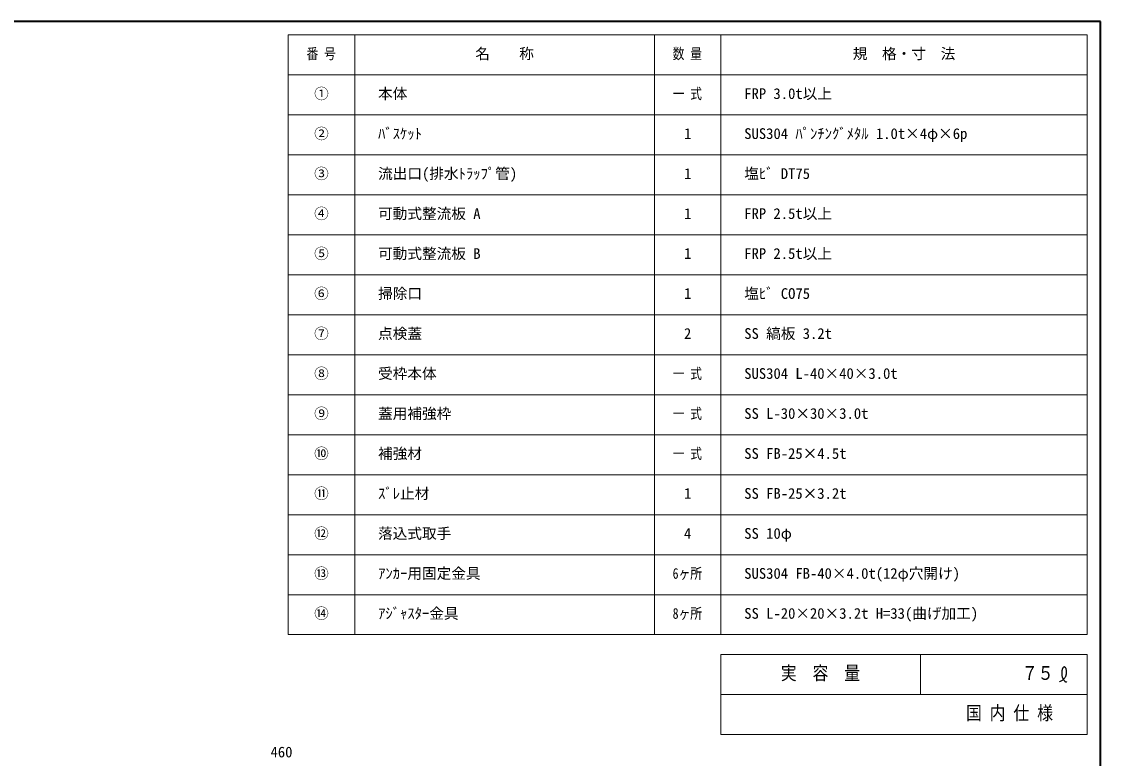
# Model space of a CAD drawing. Units: millimetres at full size, sheet at 1:8; details may follow other scales. Extents: x -1698 to 1542, y -1117 to 1131.
# Drawn here: x -79 to 1542, y 26 to 1131 of the extents above; entities that cross this region are included whole.
import ezdxf
from ezdxf.enums import TextEntityAlignment as Align

# ---------------------------------------------------------------- set-up
doc = ezdxf.new("R2010")
doc.units = ezdxf.units.MM
doc.header["$LTSCALE"] = 8
doc.layers.add('0-0_ﾚｲﾔ1', color=4, linetype='Continuous', lineweight=9)
doc.styles.add('ＭＳ ゴシック', font='')
doc.styles.get('ＭＳ ゴシック').set_extended_font_data('MS Gothic')

msp = doc.modelspace()

# ---------------------------------------------------------------- linework, layer by layer
at = {"layer": '0-0_ﾚｲﾔ1', "color": 1, "lineweight": 40}
for p, q in [((1541.589, 1131.305), (-1698.411, 1131.305)), ((1541.589, -1116.695), (1541.589, 1131.305))]:
    msp.add_line(p, q, dxfattribs=at)
at = {"layer": '0-0_ﾚｲﾔ1', "color": 3, "lineweight": 18}
for p, q in [((1521.589, 1111.305), (321.589, 1111.305)), ((321.589, 211.305), (321.589, 1111.305)), ((421.589, 211.305), (421.589, 1111.305)), ((871.589, 211.305), (871.589, 1111.305)), ((971.589, 211.305), (971.589, 1111.305)), ((1521.589, 211.305), (1521.589, 1111.305)), ((1521.589, 1051.305), (321.589, 1051.305)), ((1521.589, 991.305), (321.589, 991.305)), ((1521.589, 931.305), (321.589, 931.305)), ((1521.589, 871.305), (321.589, 871.305)), ((1521.589, 811.305), (321.589, 811.305)), ((1521.589, 751.305), (321.589, 751.305)), ((1521.589, 691.305), (321.589, 691.305)), ((1521.589, 631.305), (321.589, 631.305)), ((1521.589, 571.305), (321.589, 571.305)), ((1521.589, 511.305), (321.589, 511.305)), ((1521.589, 451.305), (321.589, 451.305)), ((1521.589, 391.305), (321.589, 391.305)), ((1521.589, 331.305), (321.589, 331.305)), ((1521.589, 271.305), (321.589, 271.305)), ((1521.589, 211.305), (321.589, 211.305)), ((1521.589, 181.305), (971.589, 181.305)), ((971.589, 61.305), (971.589, 181.305)), ((1271.589, 121.305), (1271.589, 181.305)), ((1521.589, 61.305), (1521.589, 181.305)), ((1521.589, 121.305), (971.589, 121.305)), ((1521.589, 61.305), (971.589, 61.305))]:
    msp.add_line(p, q, dxfattribs=at)
at = {"layer": '0-0_ﾚｲﾔ1', "color": 5, "lineweight": 25}
for points in [[(1480.05, 140.466), (1480.63, 140.8), (1481.627, 141.381), (1482.615, 141.976), (1483.589, 142.595), (1484.542, 143.246), (1485.47, 143.939), (1485.994, 144.364), (1486.379, 144.694), (1487.022, 145.288), (1487.632, 145.916), (1488.199, 146.579), (1488.715, 147.277), (1489.171, 148.012), (1489.405, 148.456), (1489.572, 148.818), (1489.826, 149.458), (1490.037, 150.116), (1490.207, 150.787), (1490.339, 151.467), (1490.436, 152.152), (1490.476, 152.549), (1490.507, 152.96), (1490.537, 153.668), (1490.544, 154.375), (1490.534, 155.085), (1490.513, 155.797), (1490.489, 156.515), (1490.476, 156.934), (1490.465, 157.375), (1490.436, 158.137), (1490.375, 158.893), (1490.256, 159.634), (1490.054, 160.352), (1489.743, 161.037), (1489.502, 161.417), (1489.348, 161.62), (1489.05, 161.951), (1488.718, 162.245), (1488.359, 162.488)], [(1488.359, 162.488), (1487.98, 162.666), (1487.588, 162.765), (1487.358, 162.781), (1487.169, 162.769), (1486.844, 162.698), (1486.525, 162.573), (1486.218, 162.401), (1485.926, 162.192), (1485.654, 161.954), (1485.507, 161.806), (1485.303, 161.576), (1484.996, 161.155), (1484.74, 160.709), (1484.529, 160.242), (1484.355, 159.761), (1484.213, 159.269), (1484.142, 158.981), (1484.064, 158.618), (1483.953, 157.991), (1483.866, 157.36), (1483.796, 156.727), (1483.738, 156.091), (1483.686, 155.453), (1483.655, 155.083), (1483.618, 154.641), (1483.555, 153.878), (1483.502, 153.116), (1483.471, 152.355), (1483.47, 151.596), (1483.511, 150.841), (1483.558, 150.405), (1483.614, 150.027), (1483.743, 149.38), (1483.908, 148.738), (1484.105, 148.103), (1484.329, 147.477), (1484.576, 146.86), (1484.727, 146.507), (1484.841, 146.253)], [(1484.841, 146.253), (1485.043, 145.818), (1485.255, 145.388), (1485.476, 144.963), (1485.706, 144.54), (1485.947, 144.119), (1486.091, 143.876), (1486.265, 143.593), (1486.578, 143.112), (1486.912, 142.646), (1487.27, 142.205), (1487.656, 141.798), (1488.074, 141.433), (1488.333, 141.245), (1488.554, 141.105), (1488.954, 140.889), (1489.373, 140.702), (1489.806, 140.538), (1490.25, 140.39), (1490.701, 140.251), (1490.964, 140.173)]]:
    msp.add_lwpolyline(points, dxfattribs=at)

# ---------------------------------------------------------------- texts
at = {"layer": '0-0_ﾚｲﾔ1', "color": 7, "style": 'ＭＳ ゴシック'}
for s, height, width, p in [('番 号', 16.13, 0.8, (349.089, 1070.305)), ('数 量', 16.13, 0.8, (899.089, 1070.305)), ('一 式', 16.13, 0.8, (899.089, 1010.305)), ('一 式', 16.13, 0.8, (899.089, 590.305)), ('一 式', 16.13, 0.8, (899.089, 530.305)), ('一 式', 16.13, 0.8, (899.089, 470.305)), ('6ヶ所', 16.13, 0.8, (899.089, 290.305)), ('8ヶ所', 16.13, 0.8, (899.089, 230.305)), ('実\u3000容\u3000量', 20.53, 0.85, (1061.589, 137.305)), ('７５', 20.53, 0.85, (1423.589, 137.305)), ('国 内 仕 様', 20.53, 0.85, (1339.589, 77.305))]:
    msp.add_text(s, height=height, dxfattribs=dict(at, width=width)).set_placement(p, align=Align.BOTTOM_LEFT)
for s, p in [('名\u3000\u3000称', (602.589, 1070.305)), ('規\u3000格・寸\u3000法', (1169.589, 1070.305)), ('①', (360.589, 1010.305)), ('本体', (456.589, 1010.305)), ('FRP 3.0t以上', (1006.589, 1010.305)), ('②', (360.589, 950.305)), ('ﾊﾞｽｹｯﾄ', (456.589, 950.305)), ('SUS304 ﾊﾟﾝﾁﾝｸﾞﾒﾀﾙ 1.0t×4φ×6p', (1006.589, 950.305)), ('1', (916.089, 950.305)), ('③', (360.589, 890.305)), ('流出口(排水ﾄﾗｯﾌﾟ管)', (456.589, 890.305)), ('1', (916.089, 890.305)), ('塩ﾋﾞ DT75', (1006.589, 890.305)), ('④', (360.589, 830.305)), ('可動式整流板 A', (456.589, 830.305)), ('1', (916.089, 830.305)), ('FRP 2.5t以上', (1006.589, 830.305)), ('⑤', (360.589, 770.305)), ('可動式整流板 B', (456.589, 770.305)), ('1', (916.089, 770.305)), ('FRP 2.5t以上', (1006.589, 770.305)), ('⑥', (360.589, 710.305)), ('掃除口', (456.589, 710.305)), ('1', (916.089, 710.305)), ('塩ﾋﾞ CO75', (1006.589, 710.305)), ('⑦', (360.589, 650.305)), ('点検蓋', (456.589, 650.305)), ('2', (916.089, 650.305)), ('SS 縞板 3.2t', (1006.589, 650.305)), ('⑧', (360.589, 590.305)), ('受枠本体', (456.589, 590.305)), ('SUS304 L-40×40×3.0t', (1006.589, 590.305)), ('⑨', (360.589, 530.305)), ('蓋用補強枠', (456.589, 530.305)), ('SS L-30×30×3.0t', (1006.589, 530.305)), ('⑩', (360.589, 470.305)), ('補強材', (456.589, 470.305)), ('SS FB-25×4.5t', (1006.589, 470.305)), ('⑪', (360.589, 410.305)), ('ｽﾞﾚ止材', (456.589, 410.305)), ('1', (916.089, 410.305)), ('SS FB-25×3.2t', (1006.589, 410.305)), ('⑫', (360.589, 350.305)), ('落込式取手', (456.589, 350.305)), ('4', (916.089, 350.305)), ('SS 10φ', (1006.589, 350.305)), ('⑬', (360.589, 290.305)), ('ｱﾝｶｰ用固定金具', (456.589, 290.305)), ('SUS304 FB-40×4.0t(12φ穴開け)', (1006.589, 290.305)), ('⑭', (360.589, 230.305)), ('ｱｼﾞｬｽﾀｰ金具', (456.589, 230.305)), ('SS L-20×20×3.2t H=33(曲げ加工)', (1006.589, 230.305)), ('460', (295.089, 22.305))]:
    msp.add_text(s, height=16.13, dxfattribs=at).set_placement(p, align=Align.BOTTOM_LEFT)

doc.saveas('drawing.dxf')
